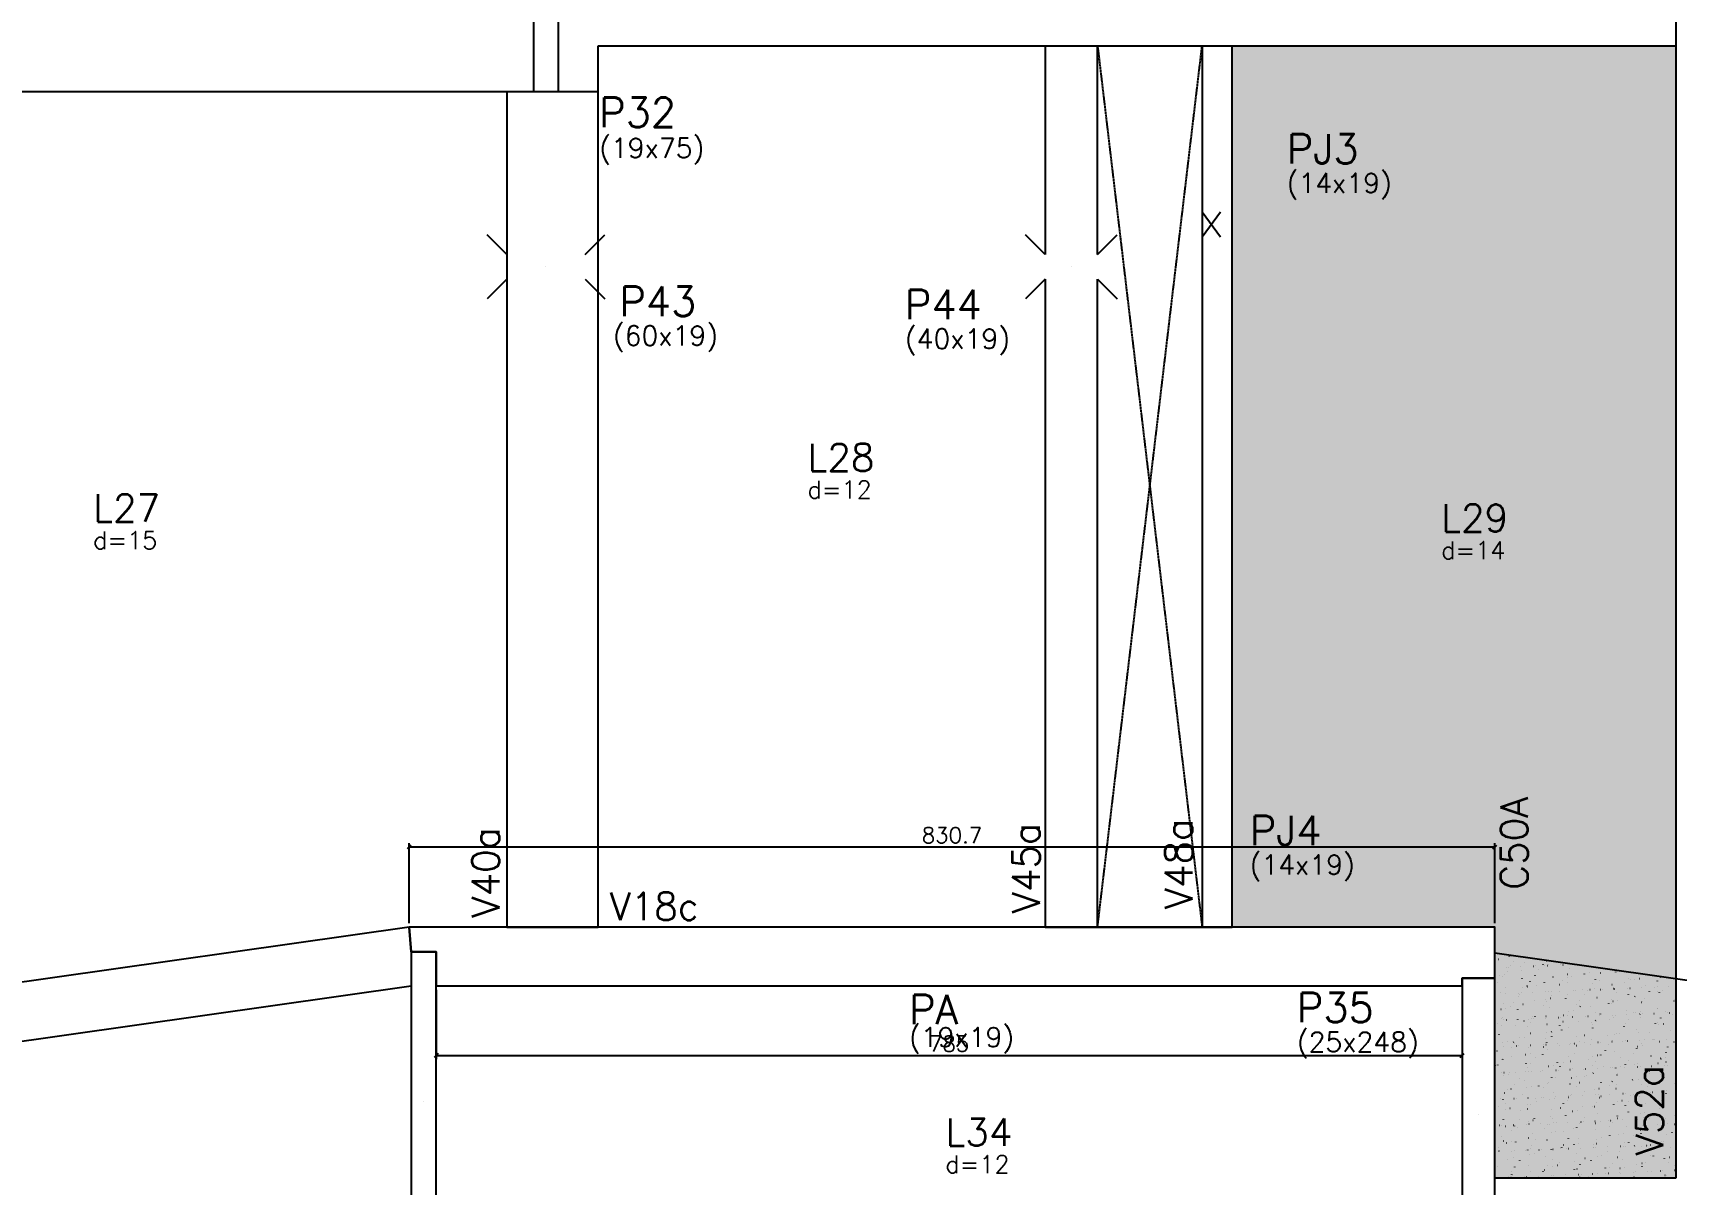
# Model space of a CAD drawing. Extents: x -40810 to 33675, y -2018 to 21213.
# Drawn here: x -5647 to -4390, y 10013 to 10894 of the extents above; entities that cross this region are included whole.
import ezdxf

# ---------------------------------------------------------------- set-up
doc = ezdxf.new("R2010")
doc.units = 0
doc.linetypes.add('TRAZO_HUECO', pattern=[0.75, 0.5, -0.25])
doc.layers.get('0').update_dxf_attribs({"color": 1, "lineweight": 9})
for name, color, linetype in [('1', 5, 'Continuous'), ('10', 7, 'Continuous'), ('12', 3, 'Continuous'), ('13', 7, 'Continuous'), ('130', 24, 'Continuous'), ('19', 5, 'Continuous'), ('241', 7, 'TRAZO_HUECO'), ('242', 3, 'Continuous'), ('3', 2, 'Continuous'), ('4', 2, 'Continuous'), ('6', 6, 'Continuous'), ('8', 5, 'Continuous'), ('9', 3, 'Continuous'), ('STEPHANIE', 6, 'Continuous')]:
    doc.layers.add(name, color=color, linetype=linetype)
doc.styles.add('Romans', font='romans.shx', dxfattribs={"height": 12})
doc.styles.get("Standard").update_dxf_attribs({"font": 'romans.shx', "width": 0.8})
doc.dimstyles.new('PAINEL', dxfattribs={"dimtxt": 10, "dimasz": 3, "dimexe": 3, "dimexo": 3, "dimgap": 3, "dimtad": 3, "dimdec": 1, "dimzin": 12, "dimdsep": 46, "dimtxsty": 'Romans', "dimblk1": 'OBLIQUE', "dimblk2": 'OBLIQUE', "dimsah": 1, "dimcen": 0.9, "dimclrd": 16, "dimclre": 16, "dimclrt": 240, "dimadec": 1, "dimazin": 3, "dimtfac": 1, "dimtdec": 1, "dimtmove": 0, "dimatfit": 3, "dimldrblk": 'OBLIQUE', "dimfxl": 1, "dimtolj": 1, "dimtzin": 12, "dimlwd": -1, "dimlwe": -1, "dimarcsym": 1})

# ---------------------------------------------------------------- blocks, each defined once
blk = doc.blocks.new('_H451C6E76CA-000')
for p, q in [((2358.073232, 1974.370695), (2358.083022, 1974.445053)), ((2347.000022, 1971.873464), (2347.000022, 1971.873464)), ((2347.000022, 1971.873464), (2347.000022, 1971.873464)), ((2347.000022, 1965.918502), (2347.000022, 1965.918502)), ((2347.000022, 1965.918502), (2347.000022, 1965.918502)), ((2347.000022, 1965.918502), (2347.000022, 1965.918502)), ((2349.82438, 1972.49961), (2349.897603, 1972.515842)), ((2355.54364, 1966.291525), (2355.618569, 1966.294796)), ((2356.585234, 1963.068224), (2356.595023, 1963.142582)), ((2357.416856, 1966.373311), (2357.491785, 1966.376582)), ((2358.95792, 1967.354678), (2359.003577, 1967.41418)), ((2361.354918, 1970.478507), (2361.400575, 1970.538009)), ((2366.258433, 1966.759343), (2366.333361, 1966.762614)), ((2367.387484, 1963.502698), (2367.460706, 1963.518931)), ((2369.336546, 1969.884659), (2369.346336, 1969.959017)), ((2376.373796, 1967.200989), (2376.448725, 1967.20426)), ((2378.247011, 1967.282775), (2378.32194, 1967.286047)), ((2380.497071, 1964.61786), (2380.50686, 1964.692218)), ((2383.924959, 1968.266668), (2383.970616, 1968.326169)), ((2384.594701, 1967.317446), (2384.667923, 1967.333679)), ((2386.321957, 1971.390496), (2386.367614, 1971.449998)), ((2387.088588, 1967.668807), (2387.163517, 1967.672078)), ((2388.255811, 1968.129095), (2388.329033, 1968.145328)), ((2397.203951, 1968.110453), (2397.27888, 1968.113725)), ((2399.077167, 1968.192239), (2399.152095, 1968.195511)), ((2404.335487, 1965.609808), (2404.345277, 1965.684167)), ((2415.598801, 1961.123772), (2415.608591, 1961.198131)), ((2418.998911, 1962.054118), (2419.072133, 1962.070351)), ((2427.604013, 1961.93894), (2427.64967, 1961.998442)), ((2439.510638, 1962.673409), (2439.520428, 1962.747767)), ((2347.000022, 1958.982907), (2347.000022, 1958.982907)), ((2347.000022, 1958.982907), (2347.000022, 1958.982907)), ((2347.000022, 1958.982907), (2347.000022, 1958.982907)), ((2347.000022, 1951.770842), (2347.000022, 1951.770842)), ((2347.000022, 1951.770842), (2347.000022, 1951.770842)), ((2347.000022, 1951.770842), (2347.000022, 1951.770842)), ((2348.959013, 1954.32385), (2349.004671, 1954.383351)), ((2350.546378, 1959.769115), (2350.6196, 1959.785348)), ((2352.702896, 1959.202973), (2352.748553, 1959.262474)), ((2354.207488, 1960.580763), (2354.28071, 1960.596996)), ((2354.994446, 1950.984989), (2355.004235, 1951.059348)), ((2367.745758, 1957.801425), (2367.755548, 1957.875783)), ((2368.109482, 1950.772203), (2368.182704, 1950.788436)), ((2371.529054, 1952.11201), (2371.574712, 1952.171512)), ((2371.770592, 1951.583852), (2371.843814, 1951.600085)), ((2373.926053, 1955.235839), (2373.97171, 1955.29534)), ((2377.669935, 1960.114962), (2377.715592, 1960.174464)), ((2378.832862, 1951.976938), (2378.842651, 1952.051296)), ((2384.950588, 1954.505787), (2385.02381, 1954.52202)), ((2391.584174, 1958.793373), (2391.593964, 1958.867732)), ((2396.496093, 1953.023999), (2396.541751, 1953.083501)), ((2398.893092, 1956.147828), (2398.938749, 1956.20733)), ((2402.157805, 1958.320535), (2402.231027, 1958.336768)), ((2402.636974, 1961.026951), (2402.682631, 1961.086453)), ((2402.847488, 1954.307337), (2402.857278, 1954.381695)), ((2405.818915, 1959.132184), (2405.892137, 1959.148417)), ((2414.008013, 1949.040538), (2414.017803, 1949.114896)), ((2417.461083, 1948.890764), (2417.536011, 1948.894035)), ((2419.720909, 1949.323624), (2419.794131, 1949.339857)), ((2421.463132, 1953.935988), (2421.50879, 1953.99549)), ((2423.382019, 1950.135272), (2423.455241, 1950.151505)), ((2423.860131, 1957.059817), (2423.905788, 1957.119319)), ((2426.759326, 1955.856973), (2426.769115, 1955.931332)), ((2427.576446, 1949.33241), (2427.651375, 1949.335682)), ((2429.449661, 1949.414197), (2429.52459, 1949.417468)), ((2436.562015, 1953.057207), (2436.635237, 1953.07344)), ((2437.846429, 1950.032487), (2437.856219, 1950.106845)), ((2438.291238, 1949.800228), (2438.366167, 1949.8035)), ((2446.430172, 1954.847978), (2446.475829, 1954.907479)), ((2448.406601, 1950.241874), (2448.48153, 1950.245146)), ((2448.82717, 1957.971806), (2448.872827, 1958.031308)), ((2450.279817, 1950.323661), (2450.354745, 1950.326932)), ((2450.597742, 1956.848922), (2450.607531, 1956.92328)), ((2453.769232, 1956.871955), (2453.842454, 1956.888188)), ((2457.430342, 1957.683604), (2457.503564, 1957.699837)), ((2459.121394, 1950.709692), (2459.196322, 1950.712964)), ((2461.861056, 1952.362886), (2461.870845, 1952.437244)), ((2469.236757, 1951.151339), (2469.311685, 1951.15461)), ((2471.109972, 1951.233125), (2471.184901, 1951.236396)), ((2471.397211, 1955.759967), (2471.442868, 1955.819468)), ((2473.794209, 1958.883796), (2473.839866, 1958.943297)), ((2474.993446, 1948.686692), (2475.066668, 1948.702925)), ((2479.951549, 1951.619157), (2480.026478, 1951.622428)), ((2347.000022, 1946.092349), (2347.000022, 1946.092349)), ((2347.000022, 1946.092349), (2347.000022, 1946.092349)), ((2347.000022, 1945.814368), (2347.000022, 1945.814368)), ((2347.000022, 1945.814368), (2347.000022, 1945.814368)), ((2350.902264, 1946.957455), (2350.975487, 1946.973688)), ((2353.330237, 1938.344067), (2353.340026, 1938.418426)), ((2354.970616, 1946.162371), (2355.045545, 1946.165643)), ((2359.13315, 1935.957353), (2359.178807, 1936.016854)), ((2361.530148, 1939.081182), (2361.575805, 1939.140683)), ((2365.08598, 1946.604018), (2365.160908, 1946.607289)), ((2365.274031, 1943.960305), (2365.319688, 1944.019806)), ((2366.081549, 1945.160503), (2366.091339, 1945.234861)), ((2366.959195, 1946.685804), (2367.034124, 1946.689075)), ((2368.465368, 1937.960544), (2368.53859, 1937.976777)), ((2375.800772, 1947.071835), (2375.8757, 1947.075107)), ((2377.344863, 1940.674466), (2377.354653, 1940.748825)), ((2384.100189, 1936.869342), (2384.145846, 1936.928843)), ((2385.672585, 1941.775292), (2385.745807, 1941.791525)), ((2385.916135, 1947.513482), (2385.991064, 1947.516753)), ((2386.497187, 1939.993171), (2386.542844, 1940.052672)), ((2387.789351, 1947.595268), (2387.864279, 1947.59854)), ((2389.333695, 1942.586941), (2389.406918, 1942.603174)), ((2390.096176, 1947.490902), (2390.105965, 1947.56526)), ((2390.24107, 1944.872294), (2390.286727, 1944.931795)), ((2396.630927, 1947.9813), (2396.705856, 1947.984571)), ((2401.256701, 1942.224103), (2401.26649, 1942.298461)), ((2402.513691, 1945.508875), (2402.586914, 1945.525108)), ((2406.746291, 1948.422946), (2406.821219, 1948.426217)), ((2408.619506, 1948.504732), (2408.694435, 1948.508004)), ((2409.067228, 1937.781331), (2409.112885, 1937.840833)), ((2411.464226, 1940.90516), (2411.509883, 1940.964661)), ((2412.343804, 1936.399616), (2412.353594, 1936.473974)), ((2415.208109, 1945.784283), (2415.253766, 1945.843784)), ((2420.076795, 1936.511964), (2420.150017, 1936.528197)), ((2425.095117, 1943.216051), (2425.104906, 1943.29041)), ((2434.034267, 1938.69332), (2434.079924, 1938.752822)), ((2436.358431, 1938.730015), (2436.36822, 1938.804374)), ((2436.431265, 1941.817149), (2436.476922, 1941.876651)), ((2437.284012, 1940.326712), (2437.357234, 1940.342945)), ((2440.175148, 1946.696272), (2440.220805, 1946.755774)), ((2440.945122, 1941.138361), (2441.018344, 1941.154594)), ((2449.109743, 1945.54645), (2449.119533, 1945.620809)), ((2454.125118, 1944.060296), (2454.198341, 1944.076529)), ((2459.001306, 1939.605309), (2459.046963, 1939.664811)), ((2460.270268, 1940.279651), (2460.280057, 1940.35401)), ((2461.398304, 1942.729138), (2461.443961, 1942.78864)), ((2465.142187, 1947.608261), (2465.187844, 1947.667763)), ((2471.332335, 1947.875044), (2471.405558, 1947.891277)), ((2473.021581, 1947.096087), (2473.03137, 1947.170445)), ((2483.968345, 1940.517299), (2484.014002, 1940.5768)), ((2484.108684, 1941.2716), (2484.118474, 1941.345958)), ((2347.000022, 1933.201791), (2347.000022, 1933.201791)), ((2347.000022, 1933.201791), (2347.000022, 1933.201791)), ((2347.000022, 1933.201791), (2347.000022, 1933.201791)), ((2347.000022, 1925.710233), (2347.000022, 1925.710233)), ((2347.000022, 1925.710233), (2347.000022, 1925.710233)), ((2347.000022, 1925.710233), (2347.000022, 1925.710233)), ((2351.624262, 1934.226961), (2351.697484, 1934.243194)), ((2351.842238, 1927.041596), (2351.852028, 1927.115954)), ((2352.878126, 1927.805647), (2352.923783, 1927.865149)), ((2353.798163, 1926.007046), (2353.873092, 1926.010318)), ((2355.285372, 1935.038609), (2355.358594, 1935.054842)), ((2355.671379, 1926.088832), (2355.746307, 1926.092104)), ((2364.512956, 1926.474864), (2364.587884, 1926.478136)), ((2364.593551, 1933.858031), (2364.60334, 1933.93239)), ((2369.187366, 1925.230049), (2369.260588, 1925.246282)), ((2372.848476, 1926.041698), (2372.921698, 1926.057931)), ((2374.101282, 1923.838513), (2374.146939, 1923.898015)), ((2374.628319, 1926.91651), (2374.703247, 1926.919782)), ((2375.754075, 1928.591232), (2375.763865, 1928.665591)), ((2376.501534, 1926.998297), (2376.576463, 1927.001568)), ((2377.845165, 1928.717636), (2377.890822, 1928.777138)), ((2385.343111, 1927.384328), (2385.41804, 1927.3876)), ((2386.028472, 1928.963633), (2386.101694, 1928.979866)), ((2388.505388, 1935.407668), (2388.515177, 1935.482026)), ((2395.458474, 1927.825975), (2395.533403, 1927.829246)), ((2397.33169, 1927.907761), (2397.406618, 1927.911032)), ((2399.068321, 1924.750502), (2399.113979, 1924.810004)), ((2399.592492, 1929.583181), (2399.602281, 1929.657539)), ((2402.812204, 1929.629626), (2402.857861, 1929.689127)), ((2403.235689, 1932.778381), (2403.308911, 1932.794614)), ((2406.173266, 1928.293793), (2406.248195, 1928.297064)), ((2406.896799, 1933.590029), (2406.970021, 1933.606262)), ((2410.855806, 1925.097145), (2410.865595, 1925.171503)), ((2416.28863, 1928.735439), (2416.363558, 1928.73871)), ((2418.161845, 1928.817225), (2418.236774, 1928.820497)), ((2420.798793, 1923.781469), (2420.872015, 1923.797702)), ((2423.607118, 1931.91358), (2423.616908, 1931.987938)), ((2424.03536, 1925.662492), (2424.081018, 1925.721993)), ((2424.459903, 1924.593118), (2424.533125, 1924.609351)), ((2427.003422, 1929.203257), (2427.07835, 1929.206528)), ((2427.779243, 1930.541615), (2427.8249, 1930.601116)), ((2434.767643, 1926.646781), (2434.777432, 1926.721139)), ((2437.118785, 1929.644903), (2437.193714, 1929.648175)), ((2437.639899, 1927.515053), (2437.713121, 1927.531286)), ((2438.992001, 1929.726689), (2439.066929, 1929.729961)), ((2446.605401, 1923.450652), (2446.651058, 1923.510154)), ((2447.518955, 1933.463216), (2447.528745, 1933.537575)), ((2447.833577, 1930.112721), (2447.908506, 1930.115992)), ((2449.002399, 1926.574481), (2449.048057, 1926.633982)), ((2452.746282, 1931.453604), (2452.791939, 1931.513105)), ((2454.847116, 1931.329801), (2454.920338, 1931.346034)), ((2457.948941, 1930.554367), (2458.023869, 1930.557639)), ((2458.508226, 1932.14145), (2458.581448, 1932.157683)), ((2458.606059, 1927.63873), (2458.615848, 1927.713088)), ((2459.822156, 1930.636154), (2459.897085, 1930.639425)), ((2468.663733, 1931.022185), (2468.738661, 1931.025457)), ((2471.357372, 1934.455165), (2471.367161, 1934.529523)), ((2471.57244, 1924.362641), (2471.618097, 1924.422143)), ((2471.688222, 1935.063384), (2471.761444, 1935.079617)), ((2473.969439, 1927.48647), (2474.015096, 1927.545971)), ((2477.713321, 1932.365593), (2477.758978, 1932.425094)), ((2478.779096, 1931.463832), (2478.854025, 1931.467103)), ((2480.652311, 1931.545618), (2480.72724, 1931.548889)), ((2482.620686, 1929.969129), (2482.630475, 1930.043487)), ((2347.000022, 1920.311233), (2347.000022, 1920.311233)), ((2347.000022, 1920.311233), (2347.000022, 1920.311233)), ((2347.000022, 1920.145152), (2347.000022, 1920.145152)), ((2347.000022, 1920.145152), (2347.000022, 1920.145152)), ((2347.000022, 1920.145152), (2347.000022, 1920.145152)), ((2349.134243, 1922.926524), (2349.1799, 1922.986026)), ((2350.25145, 1914.958362), (2350.26124, 1915.03272)), ((2351.980149, 1921.415301), (2352.053371, 1921.431534)), ((2363.002763, 1921.774797), (2363.012552, 1921.849155)), ((2365.449261, 1912.562979), (2365.494918, 1912.62248)), ((2369.543252, 1912.41839), (2369.616475, 1912.434623)), ((2371.704284, 1920.714685), (2371.749941, 1920.774186)), ((2374.089866, 1915.95031), (2374.099656, 1916.024669)), ((2385.35318, 1911.464274), (2385.36297, 1911.538632)), ((2386.750469, 1916.233138), (2386.823692, 1916.249371)), ((2386.841179, 1922.766746), (2386.850968, 1922.841104)), ((2390.411579, 1917.044786), (2390.484802, 1917.061019)), ((2390.4163, 1913.474968), (2390.461957, 1913.53447)), ((2396.671323, 1921.626674), (2396.71698, 1921.686175)), ((2398.104493, 1918.280709), (2398.114282, 1918.355068)), ((2403.591576, 1919.966721), (2403.664798, 1919.982954)), ((2409.265018, 1913.01391), (2409.274807, 1913.088269)), ((2415.383339, 1914.386957), (2415.428996, 1914.446459)), ((2421.154679, 1910.96981), (2421.227901, 1910.986043)), ((2421.638362, 1922.538663), (2421.684019, 1922.598164)), ((2422.01633, 1919.830346), (2422.02612, 1919.904704)), ((2433.103434, 1914.005859), (2433.113223, 1914.080217)), ((2438.361896, 1914.784558), (2438.435119, 1914.800791)), ((2440.350378, 1915.298946), (2440.396035, 1915.358448)), ((2442.023006, 1915.596207), (2442.096229, 1915.61244)), ((2445.854746, 1920.822294), (2445.864536, 1920.896653)), ((2455.203003, 1918.518141), (2455.276225, 1918.534374)), ((2457.11806, 1916.336258), (2457.12785, 1916.410616)), ((2461.573534, 1911.331813), (2461.619191, 1911.391314)), ((2465.317417, 1916.210936), (2465.363074, 1916.270437)), ((2467.49128, 1910.86686), (2467.566208, 1910.870132)), ((2468.278585, 1911.069459), (2468.288374, 1911.143817)), ((2469.364495, 1910.948646), (2469.439424, 1910.951918)), ((2469.869373, 1923.152693), (2469.879162, 1923.227052)), ((2472.41022, 1922.33289), (2472.483442, 1922.349123)), ((2476.07133, 1923.144538), (2476.144552, 1923.160771)), ((2478.206072, 1911.334678), (2478.281001, 1911.33795)), ((2481.029898, 1917.885894), (2481.039687, 1917.960253)), ((2347.000022, 1907.420676), (2347.000022, 1907.420676)), ((2347.000022, 1907.420676), (2347.000022, 1907.420676)), ((2347.000022, 1907.420676), (2347.000022, 1907.420676)), ((2347.000022, 1905.606098), (2347.000022, 1905.606098)), ((2347.000022, 1905.606098), (2347.000022, 1905.606098)), ((2348.587241, 1902.31744), (2348.597031, 1902.391798)), ((2352.702146, 1908.684806), (2352.775368, 1908.701039)), ((2353.225139, 1905.877893), (2353.300068, 1905.881164)), ((2356.363256, 1909.496455), (2356.436478, 1909.512688)), ((2359.30838, 1904.560027), (2359.354037, 1904.619529)), ((2361.338554, 1909.133875), (2361.348343, 1909.208233)), ((2361.705378, 1907.683856), (2361.751035, 1907.743357)), ((2363.340503, 1906.319539), (2363.415431, 1906.32281)), ((2365.213718, 1906.401325), (2365.288647, 1906.404597)), ((2370.26525, 1899.687895), (2370.338472, 1899.704128)), ((2372.601868, 1904.647839), (2372.611657, 1904.722197)), ((2373.92636, 1900.499544), (2373.999582, 1900.515777)), ((2374.055295, 1906.787357), (2374.130223, 1906.790628)), ((2383.762392, 1899.38104), (2383.772182, 1899.455398)), ((2384.170658, 1907.229003), (2384.245587, 1907.232275)), ((2384.275419, 1905.472016), (2384.321076, 1905.531518)), ((2386.043873, 1907.31079), (2386.118802, 1907.314061)), ((2386.672417, 1908.595845), (2386.718074, 1908.655347)), ((2387.106356, 1903.421478), (2387.179578, 1903.437711)), ((2394.88545, 1907.696821), (2394.960379, 1907.700093)), ((2396.513705, 1906.197475), (2396.523494, 1906.271833)), ((2402.987434, 1898.2323), (2403.033091, 1898.291801)), ((2404.313573, 1907.236227), (2404.386795, 1907.25246)), ((2405.000813, 1908.138467), (2405.075742, 1908.141739)), ((2406.874029, 1908.220254), (2406.948958, 1908.223525)), ((2407.600809, 1900.372988), (2407.610598, 1900.447347)), ((2407.974683, 1908.047875), (2408.047905, 1908.064108)), ((2409.242458, 1906.384005), (2409.288115, 1906.443507)), ((2411.639456, 1909.507834), (2411.685113, 1909.567336)), ((2415.715606, 1908.606285), (2415.790534, 1908.609557)), ((2420.352121, 1907.189424), (2420.361911, 1907.263782)), ((2425.537787, 1899.050964), (2425.611009, 1899.067197)), ((2425.830969, 1909.047932), (2425.905898, 1909.051203)), ((2427.704184, 1909.129718), (2427.779113, 1909.132989)), ((2427.954473, 1899.144289), (2428.00013, 1899.203791)), ((2431.615435, 1902.703388), (2431.625225, 1902.777746)), ((2434.209497, 1907.295995), (2434.255154, 1907.355496)), ((2436.545761, 1909.51575), (2436.62069, 1909.519021)), ((2436.606495, 1910.419823), (2436.652152, 1910.479325)), ((2438.717783, 1901.972899), (2438.791005, 1901.989132)), ((2444.366748, 1909.519823), (2444.376537, 1909.594181)), ((2446.661124, 1909.957396), (2446.736053, 1909.960667)), ((2448.53434, 1910.039182), (2448.609268, 1910.042454)), ((2452.921512, 1900.056278), (2452.967169, 1900.11578)), ((2455.527272, 1904.253024), (2455.537062, 1904.327382)), ((2455.925, 1905.787647), (2455.998222, 1905.80388)), ((2457.375916, 1910.425214), (2457.450845, 1910.428485)), ((2459.176536, 1908.207984), (2459.222193, 1908.267485)), ((2459.58611, 1906.599295), (2459.659332, 1906.615528)), ((2466.614376, 1898.428537), (2466.624166, 1898.502895)), ((2472.766106, 1909.52123), (2472.839328, 1909.537463)), ((2477.888551, 1900.968267), (2477.934208, 1901.027769)), ((2479.365689, 1905.244972), (2479.375478, 1905.319331)), ((2484.143575, 1909.119973), (2484.189232, 1909.179474)), ((2347.000022, 1894.530118), (2347.000022, 1894.530118)), ((2347.000022, 1894.530118), (2347.000022, 1894.530118)), ((2347.000022, 1890.261309), (2347.000022, 1890.261309)), ((2347.000022, 1890.261309), (2347.000022, 1890.261309)), ((2347.000022, 1890.261309), (2347.000022, 1890.261309)), ((2347.000022, 1888.519463), (2347.000022, 1888.519463)), ((2347.000022, 1888.519463), (2347.000022, 1888.519463)), ((2347.000022, 1888.519463), (2347.000022, 1888.519463)), ((2347.099243, 1891.014968), (2347.109032, 1891.089327)), ((2349.309473, 1891.529199), (2349.35513, 1891.5887)), ((2352.052686, 1885.722568), (2352.127615, 1885.725839)), ((2353.053356, 1896.408322), (2353.099013, 1896.467823)), ((2353.058033, 1895.873147), (2353.131255, 1895.88938)), ((2353.925902, 1885.804354), (2354.00083, 1885.807625)), ((2358.259767, 1885.748169), (2358.269557, 1885.822528)), ((2359.850555, 1897.831404), (2359.860345, 1897.905762)), ((2362.767479, 1886.190386), (2362.842407, 1886.193657)), ((2370.621136, 1886.876236), (2370.694359, 1886.892469)), ((2371.01108, 1892.564605), (2371.020869, 1892.638963)), ((2371.879514, 1889.317359), (2371.925171, 1889.37686)), ((2372.882842, 1886.632032), (2372.95777, 1886.635303)), ((2374.276512, 1892.441188), (2374.322169, 1892.500689)), ((2374.756057, 1886.713818), (2374.830986, 1886.71709)), ((2378.020395, 1897.320311), (2378.066052, 1897.379812)), ((2382.098183, 1886.740118), (2382.107973, 1886.814476)), ((2383.597634, 1887.09985), (2383.672563, 1887.103121)), ((2387.828354, 1890.690984), (2387.901576, 1890.707217)), ((2391.489464, 1891.502632), (2391.562686, 1891.518865)), ((2393.712997, 1887.541496), (2393.787926, 1887.544768)), ((2394.849496, 1893.556553), (2394.859286, 1893.630912)), ((2395.586213, 1887.623282), (2395.661141, 1887.626554)), ((2396.846553, 1890.229348), (2396.89221, 1890.28885)), ((2399.243551, 1893.353177), (2399.289208, 1893.412678)), ((2404.427789, 1888.009314), (2404.502718, 1888.012585)), ((2404.66946, 1894.424567), (2404.742682, 1894.4408)), ((2406.11281, 1889.070517), (2406.1226, 1889.144875)), ((2414.543153, 1888.45096), (2414.618081, 1888.454232)), ((2416.416368, 1888.532747), (2416.491297, 1888.536018)), ((2418.864123, 1895.886952), (2418.873912, 1895.961311)), ((2421.813592, 1891.141337), (2421.859249, 1891.200839)), ((2421.876677, 1898.239315), (2421.949899, 1898.255548)), ((2424.21059, 1894.265166), (2424.256247, 1894.324667)), ((2425.257945, 1888.918778), (2425.332873, 1888.92205)), ((2430.024647, 1890.620153), (2430.034437, 1890.694512)), ((2435.373308, 1889.360425), (2435.448237, 1889.363696)), ((2437.246524, 1889.442211), (2437.321452, 1889.445482)), ((2439.439781, 1889.242404), (2439.513003, 1889.258637)), ((2442.77596, 1897.436589), (2442.785749, 1897.510947)), ((2443.100891, 1890.054052), (2443.174113, 1890.070285)), ((2446.0881, 1889.828242), (2446.163029, 1889.831514)), ((2446.780631, 1892.053326), (2446.826288, 1892.112828)), ((2449.177629, 1895.177155), (2449.223286, 1895.236657)), ((2453.863063, 1891.612102), (2453.872853, 1891.68646)), ((2456.203464, 1890.269889), (2456.278392, 1890.27316)), ((2456.280887, 1892.975987), (2456.354109, 1892.99222)), ((2458.076679, 1890.351675), (2458.151608, 1890.354947)), ((2465.126377, 1887.126066), (2465.136167, 1887.200424)), ((2466.918256, 1890.737707), (2466.993184, 1890.740978)), ((2471.74767, 1892.965316), (2471.793327, 1893.024817)), ((2473.488104, 1896.790735), (2473.561326, 1896.806968)), ((2474.144668, 1896.089144), (2474.190325, 1896.148646)), ((2477.033619, 1891.179353), (2477.108548, 1891.182624)), ((2477.149214, 1897.602384), (2477.222436, 1897.618617)), ((2477.87769, 1893.942501), (2477.88748, 1894.016859)), ((2478.906834, 1891.261139), (2478.981763, 1891.264411)), ((2347.000022, 1885.501963), (2347.000022, 1885.501963)), ((2347.000022, 1885.501963), (2347.000022, 1885.501963)), ((2347.000022, 1885.501963), (2347.000022, 1885.501963)), ((2347.000022, 1881.63956), (2347.000022, 1881.63956)), ((2347.000022, 1881.63956), (2347.000022, 1881.63956)), ((2347.000022, 1881.63956), (2347.000022, 1881.63956)), ((2353.78003, 1883.142652), (2353.853253, 1883.158885)), ((2356.595558, 1873.107247), (2356.605348, 1873.181606)), ((2357.44114, 1883.954301), (2357.514363, 1883.970534)), ((2359.483609, 1873.162702), (2359.529267, 1873.222203)), ((2361.880608, 1876.28653), (2361.926265, 1876.346032)), ((2365.62449, 1881.165653), (2365.670148, 1881.225155)), ((2369.346871, 1879.923683), (2369.35666, 1879.998041)), ((2371.343134, 1874.145741), (2371.416356, 1874.161974)), ((2375.004244, 1874.957389), (2375.077466, 1874.973622)), ((2380.610185, 1875.437646), (2380.619974, 1875.512005)), ((2384.450649, 1874.074691), (2384.496306, 1874.134192)), ((2386.847647, 1877.198519), (2386.893304, 1877.258021)), ((2388.18424, 1877.879324), (2388.257462, 1877.895557)), ((2390.591529, 1882.077642), (2390.637187, 1882.137144)), ((2393.361497, 1882.254082), (2393.371287, 1882.32844)), ((2404.522022, 1876.987283), (2404.531812, 1877.061641)), ((2405.391457, 1881.694072), (2405.46468, 1881.710305)), ((2409.052567, 1882.505721), (2409.12579, 1882.521954)), ((2409.417688, 1874.98668), (2409.463345, 1875.046181)), ((2411.814686, 1878.110509), (2411.860343, 1878.17001)), ((2415.558568, 1882.989632), (2415.604226, 1883.049133)), ((2417.273335, 1883.803718), (2417.283124, 1883.878076)), ((2422.232563, 1885.427656), (2422.305786, 1885.443889)), ((2426.615671, 1873.50881), (2426.688893, 1873.525043)), ((2428.360438, 1877.979231), (2428.370228, 1878.05359)), ((2434.384727, 1875.898669), (2434.430384, 1875.95817)), ((2436.781725, 1879.022498), (2436.827382, 1879.081999)), ((2439.623752, 1873.493195), (2439.633542, 1873.567554)), ((2439.795667, 1876.430744), (2439.868889, 1876.446977)), ((2440.525608, 1883.901621), (2440.571265, 1883.961122)), ((2441.111751, 1884.795667), (2441.12154, 1884.870025)), ((2452.375065, 1880.30963), (2452.384854, 1880.383989)), ((2457.002884, 1880.245493), (2457.076106, 1880.261726)), ((2459.351766, 1876.810658), (2459.397423, 1876.87016)), ((2460.663994, 1881.057141), (2460.737216, 1881.073374)), ((2461.748764, 1879.934487), (2461.794421, 1879.993988)), ((2463.53559, 1875.042831), (2463.545379, 1875.11719)), ((2465.492647, 1884.81361), (2465.538304, 1884.873111)), ((2473.84399, 1883.979076), (2473.917213, 1883.995309)), ((2476.286902, 1881.859267), (2476.296692, 1881.933625)), ((2484.318805, 1877.722647), (2484.364462, 1877.782149)), ((2347.000022, 1868.749003), (2347.000022, 1868.749003)), ((2347.000022, 1868.749003), (2347.000022, 1868.749003)), ((2347.000022, 1865.397829), (2347.000022, 1865.397829)), ((2347.000022, 1865.397829), (2347.000022, 1865.397829)), ((2351.479662, 1865.593414), (2351.554591, 1865.596686)), ((2353.228586, 1865.010996), (2353.274243, 1865.070497)), ((2354.135917, 1870.330993), (2354.209139, 1870.347226)), ((2355.10756, 1861.804776), (2355.117349, 1861.879134)), ((2361.595026, 1866.03506), (2361.669954, 1866.038332)), ((2363.468241, 1866.116847), (2363.54317, 1866.120118)), ((2367.858872, 1868.621211), (2367.868662, 1868.69557)), ((2371.699021, 1861.334081), (2371.772243, 1861.350314)), ((2372.309818, 1866.502878), (2372.384746, 1866.50615)), ((2374.451742, 1861.043862), (2374.497399, 1861.103364)), ((2378.195625, 1865.922985), (2378.241282, 1865.982487)), ((2379.019397, 1863.354412), (2379.029186, 1863.428771)), ((2382.425181, 1866.944525), (2382.50011, 1866.947796)), ((2384.298396, 1867.026311), (2384.373325, 1867.029582)), ((2388.906238, 1865.14883), (2388.97946, 1865.165062)), ((2391.77071, 1870.170847), (2391.780499, 1870.245206)), ((2392.567348, 1865.960478), (2392.64057, 1865.976711)), ((2393.139973, 1867.412343), (2393.214902, 1867.415614)), ((2399.418781, 1861.955851), (2399.464438, 1862.015353)), ((2402.857813, 1864.346361), (2402.867603, 1864.420719)), ((2403.162664, 1866.834974), (2403.208321, 1866.894476)), ((2403.255336, 1867.853989), (2403.330265, 1867.85726)), ((2405.128552, 1867.935775), (2405.20348, 1867.939047)), ((2405.747344, 1868.882413), (2405.820566, 1868.898646)), ((2413.970129, 1868.321807), (2414.045057, 1868.325078)), ((2415.609126, 1871.162796), (2415.618915, 1871.237154)), ((2422.954561, 1872.697161), (2423.027783, 1872.713394)), ((2424.085492, 1868.763453), (2424.16042, 1868.766725)), ((2424.38582, 1862.86784), (2424.431477, 1862.927342)), ((2425.958707, 1868.845239), (2426.033636, 1868.848511)), ((2426.87244, 1866.67676), (2426.882229, 1866.751118)), ((2428.129703, 1867.746963), (2428.17536, 1867.806465)), ((2434.800284, 1869.231271), (2434.875213, 1869.234543)), ((2438.032964, 1861.409961), (2438.042754, 1861.484319)), ((2440.517665, 1863.70025), (2440.590887, 1863.716483)), ((2444.178775, 1864.511898), (2444.251997, 1864.528131)), ((2444.915647, 1869.672917), (2444.990576, 1869.676189)), ((2446.788863, 1869.754704), (2446.863791, 1869.757975)), ((2446.955861, 1860.656001), (2447.001518, 1860.715502)), ((2449.352859, 1863.77983), (2449.398516, 1863.839331)), ((2450.784277, 1868.226396), (2450.794066, 1868.300755)), ((2453.096742, 1868.658953), (2453.142399, 1868.718454)), ((2455.630439, 1870.140735), (2455.705368, 1870.144007)), ((2457.358771, 1867.433833), (2457.431993, 1867.450066)), ((2461.871381, 1862.401909), (2461.88117, 1862.476268)), ((2465.745803, 1870.582382), (2465.820731, 1870.585653)), ((2467.619018, 1870.664168), (2467.693947, 1870.667439)), ((2471.9229, 1861.56799), (2471.968557, 1861.627491)), ((2474.319898, 1864.691819), (2474.365555, 1864.75132)), ((2474.565988, 1871.248581), (2474.63921, 1871.264814)), ((2474.622693, 1869.218345), (2474.632483, 1869.292703)), ((2476.460595, 1871.0502), (2476.535523, 1871.053471)), ((2478.063781, 1869.570942), (2478.109438, 1869.630443)), ((2478.227098, 1872.06023), (2478.30032, 1872.076463)), ((2347.000022, 1856.893773), (2347.000022, 1856.893773)), ((2347.000022, 1856.893773), (2347.000022, 1856.893773)), ((2347.000022, 1855.858445), (2347.000022, 1855.858445)), ((2347.000022, 1855.858445), (2347.000022, 1855.858445)), ((2347.000022, 1855.858445), (2347.000022, 1855.858445)), ((2347.087705, 1857.008044), (2347.133362, 1857.067546)), ((2349.484703, 1860.131873), (2349.53036, 1860.191374)), ((2353.516772, 1849.721542), (2353.526561, 1849.7959)), ((2354.857915, 1857.600498), (2354.931137, 1857.616731)), ((2358.519025, 1858.412147), (2358.592247, 1858.42838)), ((2365.79972, 1849.768328), (2365.845377, 1849.827829)), ((2366.268084, 1856.537977), (2366.277874, 1856.612335)), ((2372.054744, 1857.920033), (2372.100401, 1857.979535)), ((2372.421018, 1848.603587), (2372.49424, 1848.61982)), ((2376.082128, 1849.415235), (2376.15535, 1849.431468)), ((2377.355188, 1850.71349), (2377.364977, 1850.787849)), ((2389.262124, 1852.33717), (2389.335347, 1852.353403)), ((2390.106501, 1857.529925), (2390.11629, 1857.604284)), ((2390.766759, 1850.680317), (2390.812416, 1850.739818)), ((2397.021783, 1858.832022), (2397.06744, 1858.891524)), ((2401.369815, 1853.043889), (2401.379604, 1853.118248)), ((2406.469341, 1856.151918), (2406.542564, 1856.168151)), ((2410.130451, 1856.963567), (2410.203674, 1856.9798)), ((2412.797676, 1848.166482), (2412.872604, 1848.169753)), ((2414.121127, 1859.860325), (2414.130917, 1859.934683)), ((2414.670891, 1848.248268), (2414.74582, 1848.25154)), ((2415.733798, 1851.592306), (2415.779455, 1851.651808)), ((2421.988822, 1859.744012), (2422.034479, 1859.803513)), ((2423.310448, 1859.885502), (2423.38367, 1859.901734)), ((2423.512468, 1848.6343), (2423.587396, 1848.637571)), ((2425.281652, 1854.593526), (2425.291441, 1854.667884)), ((2433.627831, 1849.075946), (2433.70276, 1849.079217)), ((2435.501046, 1849.157732), (2435.575975, 1849.161004)), ((2436.368755, 1848.769039), (2436.378545, 1848.843397)), ((2440.700837, 1852.504295), (2440.746494, 1852.563797)), ((2440.873551, 1850.88859), (2440.946773, 1850.904823)), ((2444.342623, 1849.543764), (2444.417552, 1849.547035)), ((2449.120068, 1855.585474), (2449.129857, 1855.659833)), ((2454.457986, 1849.98541), (2454.532915, 1849.988682)), ((2456.331202, 1850.067197), (2456.406131, 1850.070468)), ((2458.080768, 1854.703338), (2458.153991, 1854.719571)), ((2460.383382, 1851.099438), (2460.393171, 1851.173796)), ((2461.741878, 1855.514987), (2461.815101, 1855.53122)), ((2461.923994, 1848.537161), (2461.969651, 1848.596663)), ((2465.172779, 1850.453228), (2465.247707, 1850.4565)), ((2465.667876, 1853.416284), (2465.713533, 1853.475786)), ((2473.134695, 1857.915873), (2473.144484, 1857.990232)), ((2474.921875, 1858.436922), (2474.995097, 1858.453155)), ((2475.288142, 1850.894874), (2475.363071, 1850.898146)), ((2477.161357, 1850.976661), (2477.236286, 1850.979932)), ((2484.295219, 1852.649074), (2484.305009, 1852.723433)), ((2347.000022, 1845.293694), (2347.000022, 1845.293694)), ((2347.000022, 1845.293694), (2347.000022, 1845.293694)), ((2347.000022, 1845.293694), (2347.000022, 1845.293694)), ((2347.000022, 1842.967887), (2347.000022, 1842.967887)), ((2347.000022, 1842.967887), (2347.000022, 1842.967887)), ((2350.307209, 1845.438089), (2350.382138, 1845.441361)), ((2351.852563, 1837.08062), (2351.862352, 1837.154978)), ((2352.180425, 1845.519875), (2352.255353, 1845.523147)), ((2355.213801, 1844.788838), (2355.287023, 1844.805071)), ((2359.658839, 1841.765376), (2359.704496, 1841.824877)), ((2361.022002, 1845.905907), (2361.09693, 1845.909178)), ((2362.055837, 1844.889205), (2362.101495, 1844.948706)), ((2364.603875, 1843.897055), (2364.613665, 1843.971413)), ((2371.137365, 1846.347553), (2371.212293, 1846.350825)), ((2372.776905, 1835.791927), (2372.850127, 1835.80816)), ((2373.01058, 1846.42934), (2373.085509, 1846.432611)), ((2375.867189, 1839.411019), (2375.876979, 1839.485377)), ((2381.852157, 1846.815371), (2381.927086, 1846.818643)), ((2384.625878, 1842.677365), (2384.671535, 1842.736867)), ((2387.022876, 1845.801194), (2387.068534, 1845.860695)), ((2388.618502, 1846.227454), (2388.628291, 1846.301812)), ((2389.984122, 1839.606675), (2390.057344, 1839.622908)), ((2391.96752, 1847.257018), (2392.042449, 1847.260289)), ((2393.645232, 1840.418324), (2393.718454, 1840.434557)), ((2393.840736, 1847.338804), (2393.915664, 1847.342075)), ((2399.779027, 1840.960655), (2399.788816, 1841.035013)), ((2402.682312, 1847.724835), (2402.757241, 1847.728107)), ((2403.337894, 1835.437649), (2403.383551, 1835.49715)), ((2406.825228, 1843.340259), (2406.89845, 1843.356492)), ((2409.592917, 1843.589354), (2409.638575, 1843.648856)), ((2411.989916, 1846.713183), (2412.035573, 1846.772684)), ((2412.530339, 1847.77709), (2412.540129, 1847.851449)), ((2423.617443, 1841.952604), (2423.627232, 1842.026962)), ((2424.032445, 1847.155007), (2424.105667, 1847.17124)), ((2427.693555, 1847.966655), (2427.766777, 1847.982888)), ((2428.304933, 1836.349638), (2428.35059, 1836.409139)), ((2434.559956, 1844.501343), (2434.605614, 1844.560845)), ((2434.880757, 1837.466568), (2434.890546, 1837.540926)), ((2436.956955, 1847.625172), (2437.002612, 1847.684674)), ((2441.595549, 1838.158096), (2441.668771, 1838.174328)), ((2445.256659, 1838.969744), (2445.329881, 1838.985977)), ((2447.632069, 1844.283003), (2447.641859, 1844.357361)), ((2453.271972, 1837.261627), (2453.317629, 1837.321128)), ((2458.436655, 1841.891679), (2458.509877, 1841.907912)), ((2458.792594, 1839.016204), (2458.802383, 1839.090562)), ((2459.526995, 1845.413332), (2459.572653, 1845.472834)), ((2471.543907, 1845.832639), (2471.553696, 1845.906997)), ((2475.643872, 1845.706427), (2475.717094, 1845.72266)), ((2478.239011, 1838.173616), (2478.284668, 1838.233118)), ((2479.304982, 1846.518076), (2479.378204, 1846.534309)), ((2482.63101, 1840.008152), (2482.6408, 1840.082511)), ((2484.494035, 1846.325322), (2484.539692, 1846.384823)), ((2347.000022, 1830.07733), (2347.000022, 1830.07733)), ((2347.000022, 1830.07733), (2347.000022, 1830.07733)), ((2347.000022, 1830.07733), (2347.000022, 1830.07733)), ((2347.000022, 1825.268083), (2347.000022, 1825.268083)), ((2347.000022, 1825.268083), (2347.000022, 1825.268083)), ((2347.000022, 1825.189559), (2347.000022, 1825.189559)), ((2347.000022, 1825.189559), (2347.000022, 1825.189559)), ((2347.262935, 1825.610719), (2347.308592, 1825.67022)), ((2349.659933, 1828.734547), (2349.70559, 1828.794049)), ((2349.734185, 1825.308936), (2349.809114, 1825.312207)), ((2350.364564, 1825.778148), (2350.374354, 1825.852507)), ((2353.403816, 1833.61367), (2353.449473, 1833.673172)), ((2355.935799, 1832.058344), (2356.009021, 1832.074577)), ((2359.596909, 1832.869992), (2359.670131, 1832.886225)), ((2359.849549, 1825.750582), (2359.924477, 1825.753853)), ((2361.722764, 1825.832368), (2361.797693, 1825.83564)), ((2363.115877, 1832.594584), (2363.125666, 1832.668942)), ((2370.564341, 1826.2184), (2370.639269, 1826.221671)), ((2372.229974, 1826.522708), (2372.275631, 1826.582209)), ((2373.498902, 1823.061432), (2373.572125, 1823.077665)), ((2374.276401, 1827.327785), (2374.286191, 1827.402143)), ((2374.626972, 1829.646536), (2374.672629, 1829.706038)), ((2377.160012, 1823.873081), (2377.233235, 1823.889314)), ((2378.370855, 1834.525659), (2378.416512, 1834.585161)), ((2380.679704, 1826.660046), (2380.754633, 1826.663318)), ((2382.552919, 1826.741832), (2382.627848, 1826.745104)), ((2387.027714, 1834.14422), (2387.037503, 1834.218578)), ((2390.340008, 1826.795016), (2390.413231, 1826.811249)), ((2391.394496, 1827.127864), (2391.469425, 1827.131136)), ((2397.197013, 1827.434697), (2397.24267, 1827.494198)), ((2398.114818, 1828.319733), (2398.124607, 1828.394091)), ((2399.594011, 1830.558526), (2399.639668, 1830.618027)), ((2401.509859, 1827.56951), (2401.584788, 1827.572782)), ((2403.383075, 1827.651297), (2403.458003, 1827.654568)), ((2407.547226, 1830.609764), (2407.620448, 1830.625997)), ((2409.378132, 1823.833697), (2409.387921, 1823.908055)), ((2410.86613, 1835.136168), (2410.87592, 1835.210527)), ((2411.208336, 1831.421413), (2411.281558, 1831.437645)), ((2412.224652, 1828.037328), (2412.29958, 1828.0406)), ((2422.129444, 1830.650132), (2422.139234, 1830.724491)), ((2422.164052, 1828.346686), (2422.209709, 1828.406187)), ((2422.340015, 1828.478975), (2422.414943, 1828.482246)), ((2424.21323, 1828.560761), (2424.288159, 1828.564032)), ((2424.388332, 1834.343347), (2424.461554, 1834.35958)), ((2424.56105, 1831.470515), (2424.606707, 1831.530016)), ((2433.054807, 1828.946793), (2433.129736, 1828.950064)), ((2433.289969, 1825.383333), (2433.299758, 1825.457692)), ((2441.951435, 1825.346436), (2442.024658, 1825.362669)), ((2443.17017, 1829.388439), (2443.245099, 1829.39171)), ((2445.043386, 1829.470225), (2445.118314, 1829.473497)), ((2446.041281, 1832.199769), (2446.051071, 1832.274127)), ((2447.131091, 1829.258675), (2447.176748, 1829.318177)), ((2449.528089, 1832.382504), (2449.573746, 1832.442005)), ((2453.884962, 1829.856257), (2453.959891, 1829.859528)), ((2457.128385, 1826.375282), (2457.138175, 1826.44964)), ((2459.158653, 1829.161184), (2459.231875, 1829.177417)), ((2462.819763, 1829.972833), (2462.892985, 1829.989066)), ((2464.000326, 1830.297903), (2464.075254, 1830.301175)), ((2465.873541, 1830.379689), (2465.94847, 1830.382961)), ((2469.879698, 1833.191717), (2469.889487, 1833.266075)), ((2472.09813, 1830.170664), (2472.143787, 1830.230166)), ((2474.495128, 1833.294493), (2474.540785, 1833.353995)), ((2474.715118, 1830.765721), (2474.790046, 1830.768992)), ((2475.999759, 1832.894768), (2476.072981, 1832.911)), ((2481.143012, 1828.705681), (2481.152801, 1828.780039)), ((2484.830481, 1831.207367), (2484.90541, 1831.210639)), ((2347.000022, 1817.186772), (2347.000022, 1817.186772)), ((2347.000022, 1817.186772), (2347.000022, 1817.186772)), ((2348.773776, 1813.694914), (2348.783566, 1813.769272)), ((2356.291685, 1819.246684), (2356.364907, 1819.262917)), ((2359.834069, 1810.36805), (2359.879726, 1810.427552)), ((2361.525089, 1820.511349), (2361.534878, 1820.585708)), ((2362.231067, 1813.491879), (2362.276724, 1813.551381)), ((2365.97495, 1818.371002), (2366.020607, 1818.430504)), ((2372.612192, 1814.686863), (2372.621982, 1814.761221)), ((2384.801108, 1811.280039), (2384.846765, 1811.339541)), ((2385.363505, 1821.503298), (2385.373295, 1821.577656)), ((2387.198106, 1814.403868), (2387.243763, 1814.46337)), ((2390.941989, 1819.282991), (2390.987646, 1819.342493)), ((2391.062006, 1814.064521), (2391.135228, 1814.080754)), ((2394.723116, 1814.87617), (2394.796338, 1814.892403)), ((2396.626819, 1817.017262), (2396.636609, 1817.09162)), ((2407.787344, 1811.750463), (2407.797133, 1811.824821)), ((2407.903112, 1817.798104), (2407.976334, 1817.814337)), ((2409.768147, 1812.192029), (2409.813804, 1812.25153)), ((2412.165145, 1815.315857), (2412.210802, 1815.375359)), ((2415.909028, 1820.19498), (2415.954685, 1820.254482)), ((2420.538656, 1818.566898), (2420.548446, 1818.641256)), ((2425.110329, 1821.612853), (2425.183552, 1821.629086)), ((2428.771439, 1822.424501), (2428.844662, 1822.440734)), ((2431.62576, 1812.742411), (2431.635549, 1812.81677)), ((2434.735186, 1813.104018), (2434.780843, 1813.163519)), ((2437.132184, 1816.227846), (2437.177842, 1816.287348)), ((2440.876067, 1821.10697), (2440.921724, 1821.166471)), ((2442.673433, 1812.615941), (2442.746655, 1812.632174)), ((2444.377072, 1819.558847), (2444.386862, 1819.633205)), ((2446.334543, 1813.42759), (2446.407765, 1813.443823)), ((2455.640386, 1815.07281), (2455.650176, 1815.147169)), ((2459.514539, 1816.349525), (2459.587761, 1816.365758)), ((2459.702225, 1814.016007), (2459.747882, 1814.075508)), ((2462.099223, 1817.139836), (2462.144881, 1817.199337)), ((2465.843106, 1822.018959), (2465.888763, 1822.07846)), ((2468.391699, 1821.889246), (2468.401489, 1821.963604)), ((2473.542665, 1810.610396), (2473.617593, 1810.613667)), ((2475.41588, 1810.692182), (2475.490809, 1810.695454)), ((2476.721756, 1820.164273), (2476.794978, 1820.180506)), ((2479.552224, 1816.622447), (2479.562013, 1816.696805)), ((2480.382866, 1820.975921), (2480.456088, 1820.992154)), ((2484.257457, 1811.078214), (2484.332386, 1811.081485)), ((2484.669264, 1814.927996), (2484.714921, 1814.987498)), ((2347.000022, 1805.085425), (2347.000022, 1805.085425)), ((2347.000022, 1805.085425), (2347.000022, 1805.085425)), ((2347.000022, 1805.085425), (2347.000022, 1805.085425)), ((2347.629069, 1805.000001), (2347.629069, 1805.000001)), ((2347.629069, 1805.000001), (2347.629069, 1805.000001)), ((2348.561732, 1805.153611), (2348.636661, 1805.156882)), ((2350.174599, 1805.000001), (2350.174599, 1805.000001)), ((2350.174599, 1805.000001), (2350.174599, 1805.000001)), ((2350.174599, 1805.000001), (2350.174599, 1805.000001)), ((2350.434948, 1805.235397), (2350.509876, 1805.238668)), ((2355.71502, 1805.000001), (2355.71502, 1805.000001)), ((2355.71502, 1805.000001), (2355.71502, 1805.000001)), ((2357.013683, 1806.51619), (2357.086905, 1806.532423)), ((2359.276525, 1805.621428), (2359.351453, 1805.6247)), ((2359.482981, 1805.000001), (2359.482981, 1805.000001)), ((2359.86088, 1807.870427), (2359.870669, 1807.944786)), ((2360.674793, 1807.327838), (2360.748015, 1807.344071)), ((2369.391888, 1806.063075), (2369.466816, 1806.066346)), ((2371.265103, 1806.144861), (2371.340032, 1806.148133)), ((2371.336893, 1805.000001), (2371.336893, 1805.000001)), ((2373.854789, 1810.249773), (2373.928011, 1810.266006)), ((2379.982265, 1805.000001), (2379.982265, 1805.000001)), ((2379.982265, 1805.000001), (2379.982265, 1805.000001)), ((2380.10668, 1806.530893), (2380.181609, 1806.534164)), ((2383.190805, 1805.000001), (2383.190805, 1805.000001)), ((2383.190805, 1805.000001), (2383.190805, 1805.000001)), ((2383.190805, 1805.000001), (2383.190805, 1805.000001)), ((2383.875506, 1810.200826), (2383.885296, 1810.275185)), ((2390.222043, 1806.972539), (2390.296972, 1806.97581)), ((2392.095259, 1807.054325), (2392.170187, 1807.057597)), ((2395.044717, 1805.000001), (2395.045821, 1805.008386)), ((2395.044717, 1805.000001), (2395.044717, 1805.000001)), ((2395.044717, 1805.000001), (2395.044717, 1805.000001)), ((2400.936835, 1807.440357), (2401.011764, 1807.443628)), ((2404.249511, 1805.000001), (2404.249511, 1805.000001)), ((2404.249511, 1805.000001), (2404.249511, 1805.000001)), ((2406.898629, 1805.000001), (2406.898629, 1805.000001)), ((2406.898629, 1805.000001), (2406.898629, 1805.000001)), ((2408.320147, 1805.000001), (2408.320147, 1805.000001)), ((2408.320147, 1805.000001), (2408.320147, 1805.000001)), ((2408.320147, 1805.000001), (2408.320147, 1805.000001)), ((2408.62511, 1805.06761), (2408.698332, 1805.083843)), ((2411.052199, 1807.882003), (2411.127127, 1807.885275)), ((2412.28622, 1805.879258), (2412.359442, 1805.895491)), ((2412.925414, 1807.96379), (2413.000343, 1807.967061)), ((2418.75254, 1805.000001), (2418.75254, 1805.000001)), ((2418.874447, 1805.925976), (2418.884237, 1806.000334)), ((2421.766991, 1808.349821), (2421.841919, 1808.353093)), ((2425.466216, 1808.801193), (2425.539438, 1808.817426)), ((2428.516756, 1805.000001), (2428.52582, 1805.011814)), ((2428.516756, 1805.000001), (2428.516756, 1805.000001)), ((2430.606452, 1805.000001), (2430.606452, 1805.000001)), ((2431.882354, 1808.791467), (2431.957283, 1808.794739)), ((2433.755569, 1808.873254), (2433.830498, 1808.876525)), ((2442.460364, 1805.000001), (2442.460364, 1805.000001)), ((2442.460364, 1805.000001), (2442.460364, 1805.000001)), ((2442.460364, 1805.000001), (2442.460364, 1805.000001)), ((2442.597146, 1809.259285), (2442.672075, 1809.262557)), ((2442.889074, 1808.256375), (2442.898863, 1808.330733)), ((2452.712509, 1809.700932), (2452.787438, 1809.704203)), ((2452.784001, 1805.000001), (2452.784001, 1805.000001)), ((2453.447202, 1805.864301), (2453.492859, 1805.923803)), ((2454.314276, 1805.000001), (2454.314276, 1805.000001)), ((2454.314276, 1805.000001), (2454.314276, 1805.000001)), ((2454.314276, 1805.000001), (2454.314276, 1805.000001)), ((2454.585725, 1809.782718), (2454.660653, 1809.785989)), ((2463.427302, 1810.16875), (2463.50223, 1810.172021)), ((2466.168188, 1805.000001), (2466.168188, 1805.000001)), ((2466.168188, 1805.000001), (2466.168188, 1805.000001)), ((2466.465695, 1805.000001), (2466.465695, 1805.000001)), ((2466.465695, 1805.000001), (2466.465695, 1805.000001)), ((2466.800911, 1809.806011), (2466.810701, 1809.88037)), ((2477.051246, 1805.000001), (2477.051246, 1805.000001)), ((2477.077643, 1807.352613), (2477.150865, 1807.368846)), ((2478.0221, 1805.000001), (2478.0221, 1805.000001)), ((2478.0221, 1805.000001), (2478.0221, 1805.000001)), ((2478.414241, 1806.77629), (2478.459898, 1806.835792))]:
    blk.add_line(p, q)
blk = doc.blocks.new('_Oblique')
at = {"color": 0, "linetype": 'ByBlock', "lineweight": -2}
blk.add_line((-0.5, -0.5), (0.5, 0.5), dxfattribs=at)
blk = doc.blocks.new('*D3594')
at = {"layer": 'Defpoints', "color": 0, "linetype": 'Continuous', "transparency": 16777216}
for p in [(-5338.8, 10164.6), (-4553.8, 10164.6), (-4553.8, 10111.5)]:
    blk.add_point(p, dxfattribs=at)
at = {"layer": 'STEPHANIE', "color": 16, "transparency": 16777216}
for p, q in [((-5338.8, 10161.6), (-5338.8, 10108.5)), ((-4553.8, 10161.6), (-4553.8, 10108.5)), ((-5338.8, 10111.5), (-4553.8, 10111.5))]:
    blk.add_line(p, q, dxfattribs=at)
at = {"layer": 'STEPHANIE', "color": 16, "linetype": 'Continuous', "transparency": 16777216, "xscale": 3, "yscale": 3, "zscale": 3, "rotation": 180}
blk.add_blockref('_Oblique', (-5338.8, 10111.5), dxfattribs=at)
at = {"layer": 'STEPHANIE', "color": 16, "linetype": 'Continuous', "transparency": 16777216, "xscale": 3, "yscale": 3, "zscale": 3}
blk.add_blockref('_Oblique', (-4553.8, 10111.5), dxfattribs=at)
at = {"layer": 'STEPHANIE', "color": 240, "linetype": 'Continuous', "transparency": 16777216, "insert": (-4946.3, 10120.5), "char_height": 12, "attachment_point": 5, "style": 'Romans'}
blk.add_mtext('\\A1;785', dxfattribs=at)
blk = doc.blocks.new('*D3595')
at = {"layer": 'Defpoints', "color": 0, "linetype": 'Continuous', "transparency": 16777216}
for p in [(-4528.8, 10270.9), (-5359.5, 10209.6), (-4528.8, 10209.6)]:
    blk.add_point(p, dxfattribs=at)
at = {"layer": 'STEPHANIE', "color": 16, "transparency": 16777216}
for p, q in [((-5359.5, 10212.6), (-5359.5, 10273.9)), ((-5359.5, 10270.9), (-4528.8, 10270.9)), ((-4528.8, 10212.6), (-4528.8, 10273.9))]:
    blk.add_line(p, q, dxfattribs=at)
at = {"layer": 'STEPHANIE', "color": 16, "linetype": 'Continuous', "transparency": 16777216, "xscale": 3, "yscale": 3, "zscale": 3, "rotation": 180}
blk.add_blockref('_Oblique', (-5359.5, 10270.9), dxfattribs=at)
at = {"layer": 'STEPHANIE', "color": 16, "linetype": 'Continuous', "transparency": 16777216, "xscale": 3, "yscale": 3, "zscale": 3}
blk.add_blockref('_Oblique', (-4528.8, 10270.9), dxfattribs=at)
at = {"layer": 'STEPHANIE', "color": 240, "linetype": 'Continuous', "transparency": 16777216, "insert": (-4944.1, 10279.9), "char_height": 12, "attachment_point": 5, "style": 'Romans'}
blk.add_mtext('\\A1;830.7', dxfattribs=at)

msp = doc.modelspace()

# ---------------------------------------------------------------- linework, layer by layer
at = {"layer": '1'}
for p, q in [((-5359.471, 10209.613), (-5900.753, 10132.914)), ((-4528.753, 10170.613), (-4528.753, 10190.613)), ((-5357.753, 10164.407), (-6071.253, 10063.305)), ((-4553.753, 10164.613), (-4553.753, 10165.613))]:
    msp.add_line(p, q, dxfattribs=at)
for points in [[(-4390.253, 10923.613), (-4390.253, 10883.613)], [(-5214.753, 10883.613), (-4832.753, 10883.613)], [(-5214.753, 10209.613), (-5214.753, 10883.613)], [(-4872.753, 10883.613), (-4872.753, 10724.113)], [(-4832.753, 10883.613), (-4729.753, 10883.613)], [(-4832.753, 10724.113), (-4832.753, 10883.613)], [(-4752.753, 10883.613), (-4752.753, 10209.613)], [(-4729.753, 10883.613), (-4390.253, 10883.613)], [(-4729.753, 10209.613), (-4729.753, 10883.613)], [(-4390.253, 10883.613), (-4390.253, 10539.113)], [(-5945.253, 10848.613), (-5214.753, 10848.613)], [(-5284.753, 10848.613), (-5284.753, 10209.613)], [(-4872.753, 10705.113), (-4872.753, 10209.613)], [(-4832.753, 10209.613), (-4832.753, 10705.113)], [(-4390.253, 10539.113), (-4390.253, 10017.613)], [(-5348.253, 10209.613), (-5359.471, 10209.613)], [(-5284.753, 10209.613), (-5348.253, 10209.613)], [(-4872.753, 10209.613), (-5214.753, 10209.613)], [(-4752.753, 10209.613), (-4832.753, 10209.613)], [(-4528.753, 10209.613), (-4729.753, 10209.613)], [(-4528.753, 10190.613), (-4528.753, 10209.613)], [(-5348.253, 10190.613), (-5348.253, 10190.613)], [(-5338.753, 10164.613), (-5254.753, 10164.613)], [(-5254.753, 10164.613), (-4852.753, 10164.613)], [(-4852.753, 10164.613), (-4766.753, 10164.613)], [(-4766.753, 10164.613), (-4553.753, 10164.613)], [(-4390.253, 10017.613), (-4528.753, 10017.613)]]:
    msp.add_lwpolyline(points, dxfattribs=at)
at = {"layer": '130'}
for points in [[(-4528.753, 10209.613), (-4390.253, 10883.613), (-4729.753, 10883.613)], [(-4528.753, 10209.613), (-4729.753, 10883.613), (-4729.753, 10209.613)], [(-4528.753, 10209.613), (-4390.253, 10017.613), (-4390.253, 10883.613)], [(-4528.753, 10209.613), (-4528.753, 10017.613), (-4390.253, 10017.613)]]:
    msp.add_solid(points, dxfattribs=at)
at = {"layer": '19', "linetype": 'Continuous'}
msp.add_line((-3650.249, 10065.026), (-4528.753, 10189.654), dxfattribs=at)
at = {"layer": '241'}
for p, q in [((-4832.753, 10209.613), (-4752.753, 10883.613)), ((-4832.753, 10883.613), (-4752.753, 10209.613))]:
    msp.add_line(p, q, dxfattribs=at)
at = {"layer": '242'}
for p, q in [((-5254.753, 10714.613), (-5254.753, 10714.613)), ((-4852.753, 10714.613), (-4852.753, 10714.613)), ((-5348.253, 10076.113), (-5348.253, 10076.113)), ((-4541.253, 10066.613), (-4541.253, 10066.613))]:
    msp.add_line(p, q, dxfattribs=at)
at = {"layer": '3'}
for points in [[(-5357.753, 9961.613), (-5338.753, 9961.613), (-5338.753, 10190.613), (-5357.753, 10190.613), (-5357.753, 9961.613)], [(-4553.753, 9922.613), (-4528.753, 9922.613), (-4528.753, 10170.613), (-4553.753, 10170.613), (-4553.753, 9922.613)]]:
    msp.add_lwpolyline(points, dxfattribs=at)
at = {"layer": '4'}
msp.add_lwpolyline([(-5264.253, 10848.613), (-5245.253, 10848.613), (-5245.253, 10923.613), (-5264.253, 10923.613), (-5264.253, 10848.613)], dxfattribs=at)
at = {"layer": '6'}
for p, q in [((-4752.753, 10756.613), (-4738.753, 10737.613)), ((-4752.753, 10737.613), (-4738.753, 10756.613)), ((-5284.753, 10724.113), (-5299.753, 10739.113)), ((-5224.753, 10724.113), (-5209.753, 10739.113)), ((-4872.753, 10724.113), (-4887.753, 10739.113)), ((-4832.753, 10724.113), (-4817.753, 10739.113)), ((-5284.753, 10705.113), (-5299.753, 10690.113)), ((-5224.753, 10705.113), (-5209.753, 10690.113)), ((-4872.753, 10705.113), (-4887.753, 10690.113)), ((-4832.753, 10705.113), (-4817.753, 10690.113))]:
    msp.add_line(p, q, dxfattribs=at)
at = {"layer": 'STEPHANIE', "linetype": 'Continuous'}
for p, q in [((-5357.753, 10190.613), (-5359.471, 10209.613)), ((-5284.753, 10209.613), (-5214.753, 10209.613)), ((-4872.753, 10209.613), (-4729.753, 10209.613))]:
    msp.add_line(p, q, dxfattribs=at)
msp.add_lwpolyline([(-4528.753, 10190.613), (-4528.753, 10209.613), (-4729.753, 10209.613), (-4872.753, 10209.613), (-5214.753, 10209.613), (-5284.753, 10209.613), (-5348.253, 10209.613), (-5359.471, 10209.613), (-5357.753, 10190.613), (-5338.753, 10190.613), (-5338.753, 10164.613), (-5254.753, 10164.613), (-4852.753, 10164.613), (-4766.753, 10164.613), (-4553.753, 10164.613), (-4553.753, 10170.613), (-4528.753, 10170.613)], close=True, dxfattribs=at)

# ---------------------------------------------------------------- block references
at = {"layer": '19'}
msp.add_blockref('_H451C6E76CA-000', (-6875.753, 8212.613), dxfattribs=at)

# ---------------------------------------------------------------- texts
at = {"layer": '10'}
for s, p in [('L28', (-5054.714, 10558.359)), ('L27', (-5601.214, 10519.655)), ('L29', (-4569.911, 10511.974)), ('L34', (-4949.214, 10042.359))]:
    msp.add_text(s, height=21, dxfattribs=at).set_placement(p)
at = {"layer": '12'}
for s, p in [('(19x75)', (-5214.003, 10797.988)), ('(14x19)', (-4688.007, 10771.141)), ('(60x19)', (-5203.503, 10654.488)), ('(40x19)', (-4980.092, 10652.067)), ('(14x19)', (-4716.324, 10249.823)), ('(19x19)', (-4976.937, 10117.945)), ('(25x248)', (-4680.246, 10114.351))]:
    msp.add_text(s, height=15, dxfattribs=at).set_placement(p)
at = {"layer": '13'}
for s, p in [('d=12', (-5054.714, 10537.464)), ('d=15', (-5601.214, 10498.76)), ('d=14', (-4569.911, 10491.08)), ('d=12', (-4949.214, 10021.464))]:
    msp.add_text(s, height=13.5, dxfattribs=at).set_placement(p)
at = {"layer": '8'}
for s, p in [('C50A', (-4503.512, 10238.332)), ('V45a', (-4877.021, 10220.222)), ('V48a', (-4760.149, 10223.381)), ('V40a', (-5290.388, 10216.879)), ('V52a', (-4400.075, 10035.117))]:
    msp.add_text(s, height=21, rotation=90, dxfattribs=at).set_placement(p)
msp.add_text('V18c', height=21, dxfattribs=at).set_placement((-5206.103, 10215.046))
at = {"layer": '9'}
for s, p in [('P32', (-5214.003, 10821.488)), ('PJ3', (-4688.007, 10793.641)), ('P43', (-5198.503, 10676.988)), ('P44', (-4980.092, 10674.567)), ('PJ4', (-4716.324, 10272.323)), ('PA', (-4976.937, 10135.445)), ('P35', (-4680.246, 10136.851))]:
    msp.add_text(s, height=22.5, dxfattribs=at).set_placement(p)

# ---------------------------------------------------------------- dimensions: what is measured, and where the dimension line sits
at = {"layer": 'STEPHANIE', "linetype": 'Continuous'}
for base, p1, p2, picture, middle in [((-4528.753, 10270.871), (-5359.471, 10209.613), (-4528.753, 10209.613), '*D3595', (-4944.112, 10279.871)), ((-4553.753, 10111.467), (-5338.753, 10164.613), (-4553.753, 10164.613), '*D3594', (-4946.253, 10120.467))]:
    dim = msp.add_linear_dim(base=base, p1=p1, p2=p2, dimstyle='PAINEL', dxfattribs=at)
    dim.commit()
    dim.dimension.update_dxf_attribs({"geometry": picture, "text_midpoint": middle})

doc.saveas('drawing.dxf')
